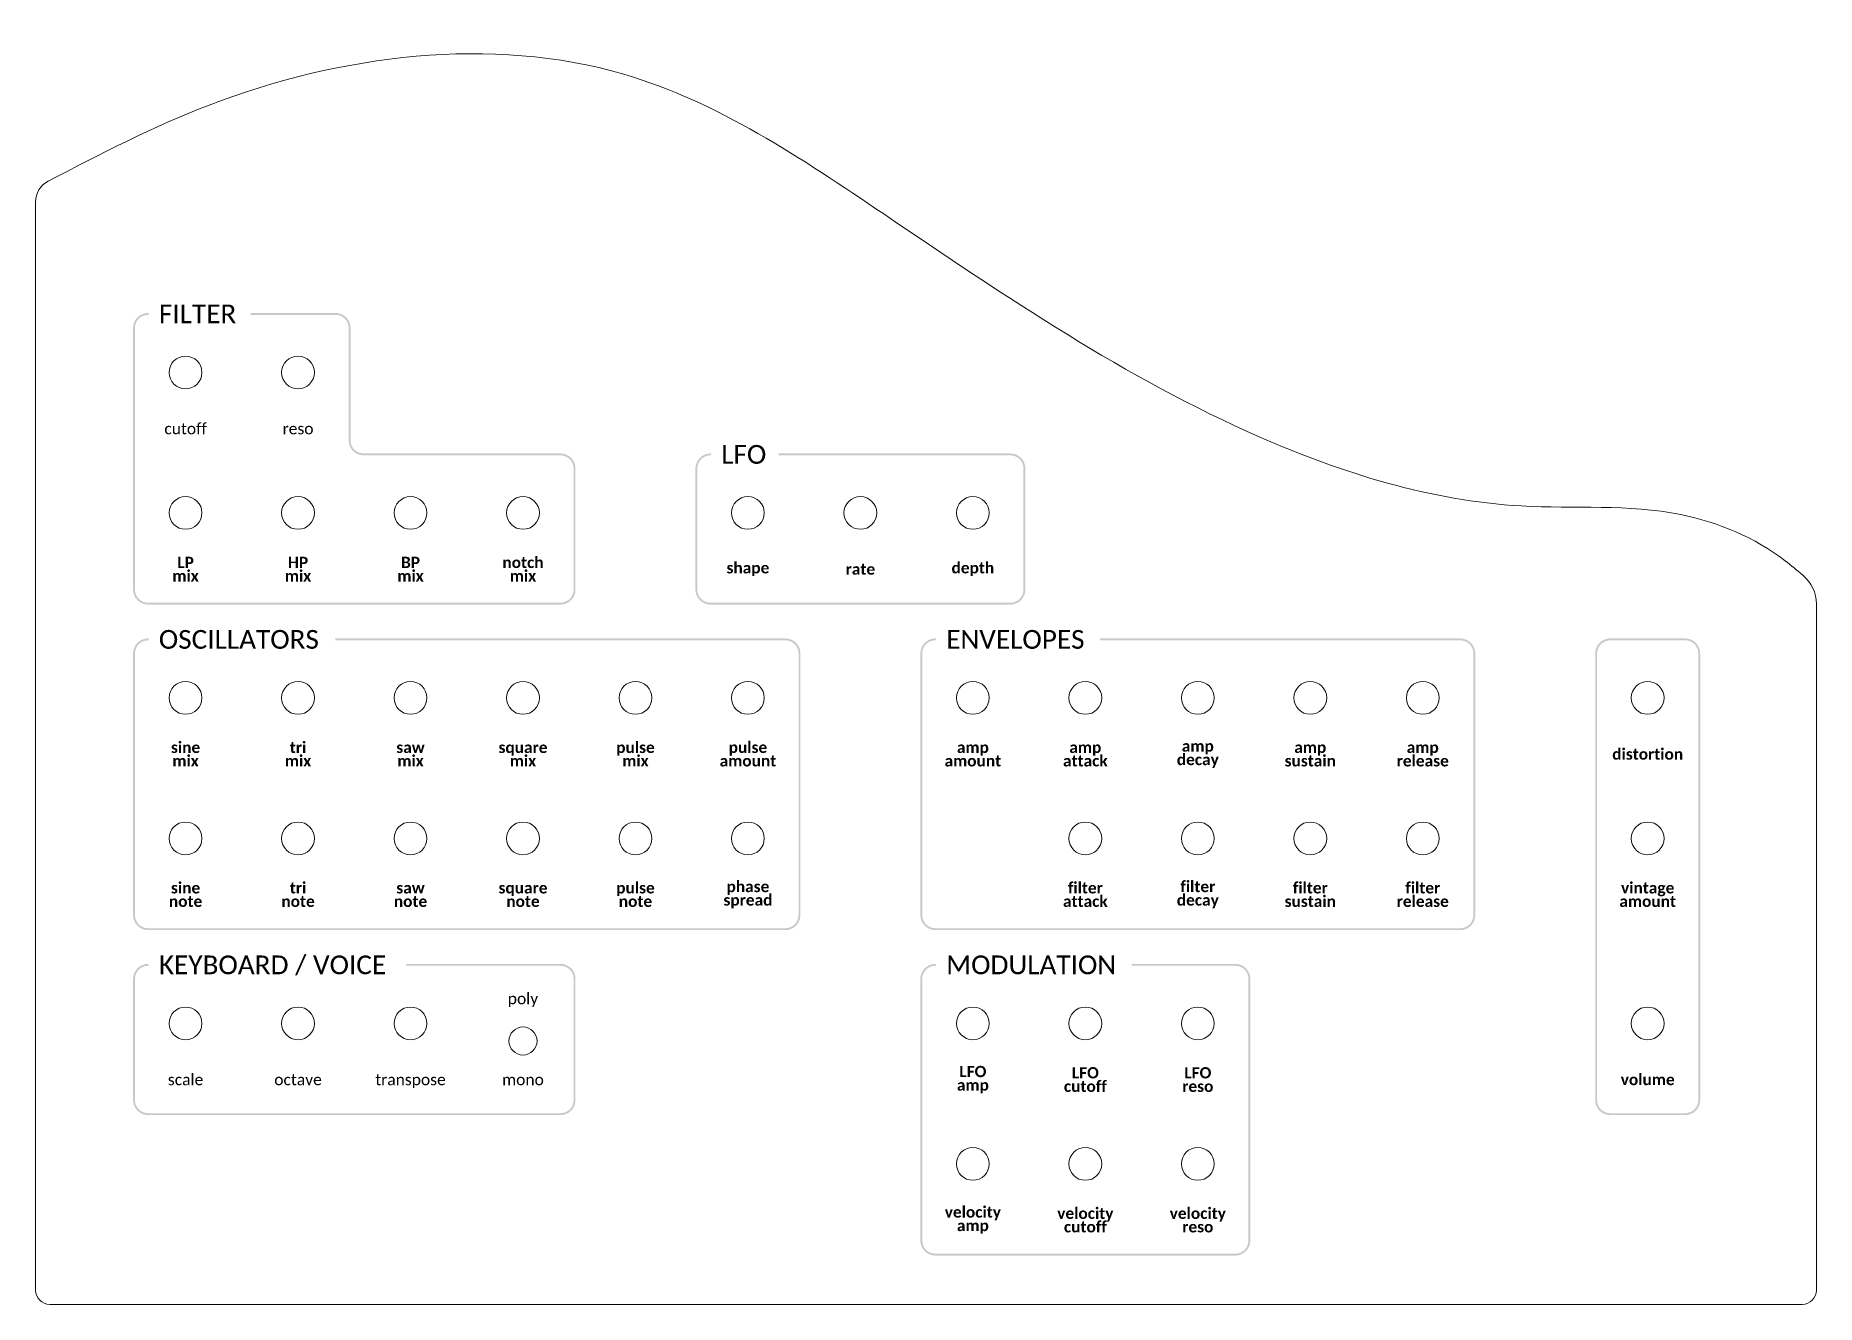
# Model space of a CAD drawing. Header units: millimetres. Extents: x 8704 to 9084, y -69672 to -69402.
import ezdxf
from ezdxf.enums import TextEntityAlignment as Align

# ---------------------------------------------------------------- set-up
doc = ezdxf.new("R2010")
doc.units = ezdxf.units.MM
doc.header["$MEASUREMENT"] = 0
doc.layers.add('Cut', color=1, linetype='Continuous', lineweight=0)
doc.layers.add('Engraving', color=7, linetype='Continuous', lineweight=0)
doc.styles.add('Style-Calibri', font='calibri.ttf')

msp = doc.modelspace()

# ---------------------------------------------------------------- hatches: boundary and pattern name
at = {"layer": 'Engraving'}
for points in [[(8727.77, -69460.73), (8727.77, -69461.13), (8727.67, -69461.13, 0.414214), (8724.87, -69463.93), (8724.87, -69519.8, 0.414214), (8727.67, -69522.6), (8815.67, -69522.6, 0.414214), (8818.47, -69519.8), (8818.47, -69493.93, 0.414214), (8815.67, -69491.13), (8773.67, -69491.13, -0.414214), (8770.47, -69487.93), (8770.47, -69463.93, 0.414214), (8767.67, -69461.13), (8749.56, -69461.13), (8749.56, -69460.73), (8767.67, -69460.73, -0.414214), (8770.87, -69463.93), (8770.87, -69487.93, 0.414214), (8773.67, -69490.73), (8815.67, -69490.73, -0.414214), (8818.87, -69493.93), (8818.87, -69519.8, -0.414214), (8815.67, -69523), (8727.67, -69523, -0.414214), (8724.47, -69519.8), (8724.47, -69463.93, -0.414214), (8727.67, -69460.73)], [(8914.47, -69519.8), (8914.47, -69493.93, 0.414214), (8911.67, -69491.13), (8862.26, -69491.13), (8862.26, -69490.73), (8911.67, -69490.73, -0.414214), (8914.87, -69493.93), (8914.87, -69519.8, -0.414214), (8911.67, -69523), (8847.67, -69523, -0.414214), (8844.47, -69519.8), (8844.47, -69493.93, -0.414214), (8847.67, -69490.73), (8847.77, -69490.73), (8847.77, -69491.13), (8847.67, -69491.13, 0.414214), (8844.87, -69493.93), (8844.87, -69519.8, 0.414214), (8847.67, -69522.6), (8911.67, -69522.6, 0.414214)], [(8727.77, -69530.23), (8727.77, -69530.63), (8727.67, -69530.63, 0.414214), (8724.87, -69533.43), (8724.87, -69589.3, 0.414214), (8727.67, -69592.1), (8863.67, -69592.1, 0.414214), (8866.47, -69589.3), (8866.47, -69533.43, 0.414214), (8863.67, -69530.63), (8767.63, -69530.63), (8767.63, -69530.23), (8863.67, -69530.23, -0.414214), (8866.87, -69533.43), (8866.87, -69589.3, -0.414214), (8863.67, -69592.5), (8727.67, -69592.5, -0.414214), (8724.47, -69589.3), (8724.47, -69533.43, -0.414214), (8727.67, -69530.23)], [(8930.81, -69530.63), (8930.81, -69530.23), (9007.67, -69530.23, -0.414214), (9010.87, -69533.43), (9010.87, -69589.3, -0.414214), (9007.67, -69592.5), (8895.67, -69592.5, -0.414214), (8892.47, -69589.3), (8892.47, -69533.43, -0.414214), (8895.67, -69530.23), (8895.77, -69530.23), (8895.77, -69530.63), (8895.67, -69530.63, 0.414214), (8892.87, -69533.43), (8892.87, -69589.3, 0.414214), (8895.67, -69592.1), (9007.67, -69592.1, 0.414214), (9010.47, -69589.3), (9010.47, -69533.43, 0.414214), (9007.67, -69530.63)], [(8782.69, -69600.13), (8782.69, -69599.73), (8815.67, -69599.73, -0.414214), (8818.87, -69602.93), (8818.87, -69628.8, -0.414214), (8815.67, -69632), (8727.67, -69632, -0.414214), (8724.47, -69628.8), (8724.47, -69602.93, -0.414214), (8727.67, -69599.73), (8727.77, -69599.73), (8727.77, -69600.13), (8727.67, -69600.13, 0.414214), (8724.87, -69602.93), (8724.87, -69628.8, 0.414214), (8727.67, -69631.6), (8815.67, -69631.6, 0.414214), (8818.47, -69628.8), (8818.47, -69602.93, 0.414214), (8815.67, -69600.13)], [(8895.67, -69599.73), (8895.77, -69599.73), (8895.77, -69600.13), (8895.67, -69600.13, 0.414214), (8892.87, -69602.93), (8892.87, -69658.8, 0.414214), (8895.67, -69661.6), (8959.67, -69661.6, 0.414214), (8962.47, -69658.8), (8962.47, -69602.93, 0.414214), (8959.67, -69600.13), (8937.54, -69600.13), (8937.54, -69599.73), (8959.67, -69599.73, -0.414214), (8962.87, -69602.93), (8962.87, -69658.8, -0.414214), (8959.67, -69662), (8895.67, -69662, -0.414214), (8892.47, -69658.8), (8892.47, -69602.93, -0.414214)]]:
    msp.add_hatch(color=256, dxfattribs=at).paths.add_polyline_path(points)
h = msp.add_hatch(color=256, dxfattribs=at)
h.paths.add_polyline_path([(9039.67, -69530.23, 0.414214), (9036.47, -69533.43), (9036.47, -69628.8, 0.414214), (9039.67, -69632), (9055.67, -69632, 0.414214), (9058.87, -69628.8), (9058.87, -69533.43, 0.414214), (9055.67, -69530.23)])
h.paths.add_polyline_path([(9055.67, -69530.63, -0.414214), (9058.47, -69533.43), (9058.47, -69628.8, -0.414214), (9055.67, -69631.6), (9039.67, -69631.6, -0.414214), (9036.87, -69628.8), (9036.87, -69533.43, -0.414214), (9039.67, -69530.63)], flags=16)

# ---------------------------------------------------------------- linework, layer by layer
at = {"layer": 'Cut'}
for p, q in [((8703.67, -69669.43), (8703.67, -69437.03)), ((9083.67, -69669.43), (9083.67, -69522.88)), ((9080.67, -69672.43), (8706.67, -69672.43))]:
    msp.add_line(p, q, dxfattribs=at)
for centre, radius in [((8735.67, -69473.43), 3.5), ((8759.67, -69473.43), 3.5), ((8735.67, -69503.43), 3.5), ((8759.67, -69503.43), 3.5), ((8783.67, -69503.43), 3.5), ((8807.67, -69503.43), 3.5), ((8855.67, -69503.43), 3.5), ((8879.67, -69503.43), 3.5), ((8903.67, -69503.43), 3.5), ((8735.67, -69542.93), 3.5), ((8759.67, -69542.93), 3.5), ((8783.67, -69542.93), 3.5), ((8807.67, -69542.93), 3.5), ((8831.67, -69542.93), 3.5), ((8855.67, -69542.93), 3.5), ((8903.67, -69542.93), 3.5), ((8927.67, -69542.93), 3.5), ((8951.67, -69542.93), 3.5), ((8975.67, -69542.93), 3.5), ((8999.67, -69542.93), 3.5), ((9047.67, -69542.93), 3.5), ((8735.67, -69572.93), 3.5), ((8759.67, -69572.93), 3.5), ((8783.67, -69572.93), 3.5), ((8807.67, -69572.93), 3.5), ((8831.67, -69572.93), 3.5), ((8855.67, -69572.93), 3.5), ((8927.67, -69572.93), 3.5), ((8951.67, -69572.93), 3.5), ((8975.67, -69572.93), 3.5), ((8999.67, -69572.93), 3.5), ((9047.67, -69572.93), 3.5), ((8735.67, -69612.43), 3.5), ((8759.67, -69612.43), 3.5), ((8783.67, -69612.43), 3.5), ((8903.67, -69612.43), 3.5), ((8927.67, -69612.43), 3.5), ((8951.67, -69612.43), 3.5), ((9047.67, -69612.43), 3.5), ((8807.67, -69616.19), 3), ((8903.67, -69642.43), 3.5), ((8927.67, -69642.43), 3.5), ((8951.67, -69642.43), 3.5)]:
    msp.add_circle(centre, radius, dxfattribs=at)
for centre, radius, start, end in [((8708.67, -69437.03), 5, 117.7886, 180), ((8706.67, -69669.43), 3, 180, 270)]:
    msp.add_arc(centre, radius, start, end, dxfattribs=at)
at = {"layer": 'Cut', "extrusion": (0, 0, -1)}
for centre, radius, start, end in [((-9075.67, -69522.88), 8, 129.8139, 180), ((-9080.67, -69669.43), 3, 180, 270)]:
    msp.add_arc(centre, radius, start, end, dxfattribs=at)
at = {"layer": 'Cut'}
msp.add_open_spline([(9080.79, -69516.73), (9079.54, -69515.68), (9072.12, -69509.37), (9051.76, -69500.76), (9012.54, -69504.35), (8952.02, -69485.4), (8893.47, -69445.5), (8823.99, -69398.6), (8754.81, -69407.35), (8717.52, -69426.79), (8706.34, -69432.61)], degree=3, knots=[0, 0, 0, 0, 4.905937, 29.228463, 63.372971, 121.199429, 214.36136, 277.33353, 366.107028, 404.093362, 404.093362, 404.093362, 404.093362], dxfattribs=at)

# ---------------------------------------------------------------- texts
at = {"layer": 'Engraving', "style": 'Style-Calibri'}
for s, p in [('FILTER', (8729.97, -69460.93)), ('LFO', (8849.97, -69490.93)), ('OSCILLATORS', (8729.97, -69530.43)), ('ENVELOPES', (8897.97, -69530.43)), ('KEYBOARD / VOICE', (8729.97, -69599.93)), ('MODULATION', (8897.97, -69599.93))]:
    msp.add_text(s, height=4, dxfattribs=at).set_placement(p, align=Align.MIDDLE_LEFT)
for s, p in [('cutoff', (8735.67, -69485.43)), ('reso', (8759.67, -69485.43)), ('poly', (8807.67, -69607.13)), ('scale', (8735.67, -69624.43)), ('octave', (8759.67, -69624.43)), ('transpose', (8783.67, -69624.43)), ('mono', (8807.67, -69624.43))]:
    msp.add_text(s, height=2.4, dxfattribs=at).set_placement(p, align=Align.MIDDLE_CENTER)
at = {"layer": 'Engraving', "char_height": 2.4, "attachment_point": 5, "line_spacing_factor": 0.72, "style": 'Style-Calibri'}
for s, insert in [('\\fCalibri|b1|i0|c00|p39;LP\\Pmix', (8735.67, -69515.43)), ('\\fCalibri|b1|i0|c00|p39;HP\\Pmix', (8759.67, -69515.43)), ('\\fCalibri|b1|i0|c00|p39;BP\\Pmix', (8783.67, -69515.43)), ('\\fCalibri|b1|i0|c00|p39;notch\\Pmix', (8807.67, -69515.43)), ('\\fCalibri|b1|i0|c00|p39;shape', (8855.67, -69515.43)), ('\\fCalibri|b1|i0|c00|p39;rate', (8879.67, -69515.43)), ('\\fCalibri|b1|i0|c00|p39;depth', (8903.67, -69515.43)), ('\\fCalibri|b1|i0|c00|p39;sine\\Pmix', (8735.67, -69554.93)), ('\\fCalibri|b1|i0|c00|p39;tri\\Pmix', (8759.67, -69554.93)), ('\\fCalibri|b1|i0|c00|p39;saw\\Pmix', (8783.67, -69554.93)), ('\\fCalibri|b1|i0|c00|p39;square\\Pmix', (8807.67, -69554.93)), ('\\fCalibri|b1|i0|c00|p39;pulse\\Pmix', (8831.67, -69554.93)), ('\\fCalibri|b1|i0|c00|p39;pulse\\Pamount', (8855.67, -69554.93)), ('\\fCalibri|b1|i0|c00|p39;amp\\Pamount', (8903.67, -69554.93)), ('\\fCalibri|b1|i0|c00|p39;amp\\Pattack', (8927.67, -69554.93)), ('\\fCalibri|b1|i0|c00|p39;amp\\Pdecay', (8951.67, -69554.93)), ('\\fCalibri|b1|i0|c00|p39;amp\\Psustain', (8975.67, -69554.93)), ('\\pt43.2;\\fCalibri|b1|i0|c00|p39;amp\\Prelease', (8999.67, -69554.93)), ('\\fCalibri|b1|i0|c00|p39;distortion', (9047.67, -69554.93)), ('\\fCalibri|b1|i0|c00|p39;sine\\Pnote', (8735.67, -69584.93)), ('\\fCalibri|b1|i0|c00|p39;tri\\Pnote', (8759.67, -69584.93)), ('\\fCalibri|b1|i0|c00|p39;saw\\Pnote', (8783.67, -69584.93)), ('\\fCalibri|b1|i0|c00|p39;square\\Pnote', (8807.67, -69584.93)), ('\\fCalibri|b1|i0|c00|p39;pulse\\Pnote', (8831.67, -69584.93)), ('\\fCalibri|b1|i0|c00|p39;phase\\Pspread', (8855.67, -69584.93)), ('\\fCalibri|b1|i0|c00|p39;filter\\Pattack', (8927.67, -69584.93)), ('\\fCalibri|b1|i0|c00|p39;filter\\Pdecay', (8951.67, -69584.93)), ('\\fCalibri|b1|i0|c00|p39;filter\\Psustain', (8975.67, -69584.93)), ('\\fCalibri|b1|i0|c00|p39;filter\\Prelease', (8999.67, -69584.93)), ('\\fCalibri|b1|i0|c00|p39;vintage\\Pamount', (9047.67, -69584.93)), ('\\fCalibri|b1|i0|c00|p39;LFO\\Pamp', (8903.67, -69624.43)), ('\\fCalibri|b1|i0|c00|p39;LFO\\Pcutoff', (8927.67, -69624.43)), ('\\fCalibri|b1|i0|c00|p39;LFO\\Preso', (8951.67, -69624.43)), ('\\fCalibri|b1|i0|c00|p39;volume', (9047.67, -69624.43)), ('\\fCalibri|b1|i0|c00|p39;velocity\\Pamp', (8903.67, -69654.43)), ('\\fCalibri|b1|i0|c00|p39;velocity\\Pcutoff', (8927.67, -69654.43)), ('\\fCalibri|b1|i0|c00|p39;velocity\\Preso', (8951.67, -69654.43))]:
    msp.add_mtext(s, dxfattribs=dict(at, insert=insert))

doc.saveas('drawing.dxf')
